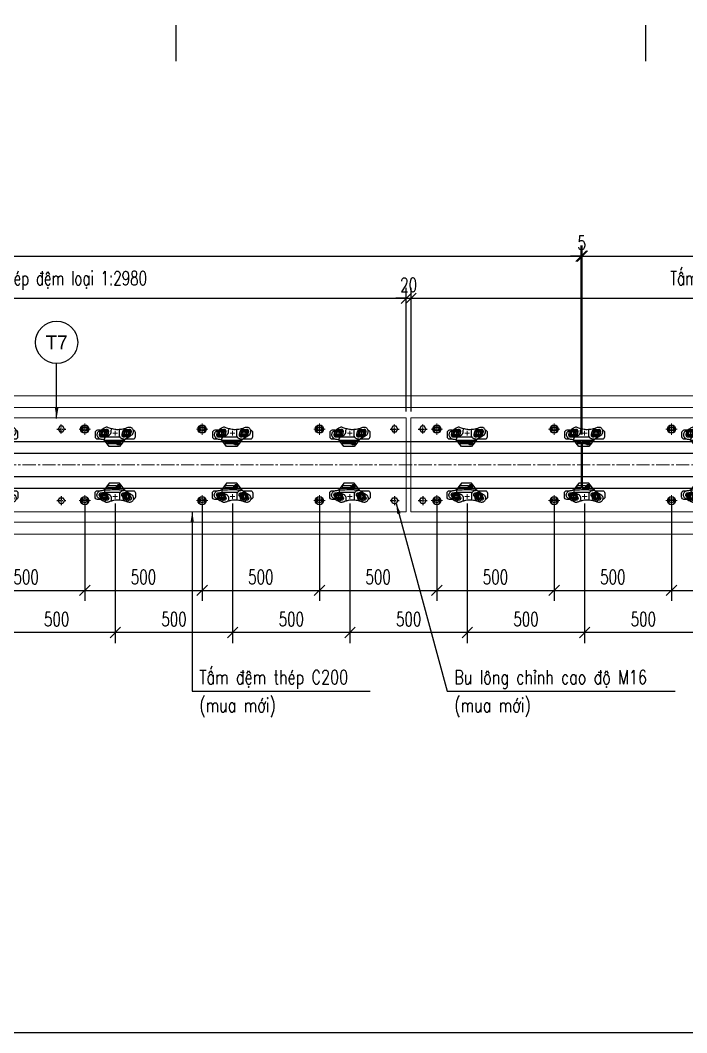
# Model space of a CAD drawing. Header units: millimetres. Extents: x 105795 to 260623, y -660711 to -234400.
# Drawn here: x 154899 to 157739, y -321277 to -316960 of the extents above; entities that cross this region are included whole.
import ezdxf
from ezdxf.enums import TextEntityAlignment as Align

# ---------------------------------------------------------------- set-up
doc = ezdxf.new("R2010")
doc.units = ezdxf.units.MM
doc.header["$LTSCALE"] = 150
doc.header["$MEASUREMENT"] = 0
doc.linetypes.add('CENTER', pattern=[2, 1.25, -0.25, 0.25, -0.25])
doc.linetypes.add('CENTER2', pattern=[1.125, 0.75, -0.125, 0.125, -0.125])
doc.layers.get('Defpoints').update_dxf_attribs({"color": 255})
for name, color, linetype in [('Bulong chinh cao do', 7, 'Continuous'), ('GhichuLytrinh', 2, 'Continuous'), ('PART', 3, 'Continuous'), ('Ray moi', 1, 'Continuous'), ('T-Dim', 8, 'Continuous'), ('T-Hatch', 8, 'Continuous'), ('T-Thay', 3, 'Continuous'), ('T-Truc', 13, 'CENTER2'), ('Tam thep dem', 2, 'Continuous'), ('TEXT', 4, 'Continuous')]:
    doc.layers.add(name, color=color, linetype=linetype)
doc.styles.add('HOA', font='VHAVAN.TTF', dxfattribs={"width": 0.85})
doc.styles.add('THUONG', font='vnsimple.shx', dxfattribs={"width": 0.75})
doc.styles.add('vnsimple', font='vnsimple.shx', dxfattribs={"width": 0.7})
doc.dimstyles.new('30L', dxfattribs={"dimscale": 300, "dimtxt": 0.2, "dimasz": 0.15, "dimexe": 0.15, "dimexo": 0.1, "dimgap": 0.09, "dimtad": 1, "dimdsep": 46, "dimtxsty": 'vnsimple', "dimblk": 'OBLIQUE', "dimcen": 0.09, "dimdle": 0.1, "dimclrd": 256, "dimclre": 256, "dimclrt": 3, "dimadec": 0, "dimazin": 0, "dimtfac": 1, "dimtix": 1, "dimtmove": 1, "dimatfit": 3, "dimfxl": 1, "dimtolj": 1, "dimtzin": 0, "dimarcsym": 0})

# ---------------------------------------------------------------- blocks, each defined once
blk = doc.blocks.new('Bulong M16 chinh cao do')
at = {"layer": 'Bulong chinh cao do', "lineweight": -3}
blk.add_lwpolyline([(-13.9, 0), (-6.9, -12), (6.9, -12), (13.9, 0), (6.9, 12), (-6.9, 12)], close=True, dxfattribs=at)
at = {"layer": 'T-Truc', "color": 250, "linetype": 'CENTER', "lineweight": -3, "ltscale": 0.1}
for p, q in [((-19.4, 0), (19.4, 0)), ((0, -19.4), (0, 19.4))]:
    blk.add_line(p, q, dxfattribs=at)
blk = doc.blocks.new('BU LONG')
at = {"layer": 'PART', "color": 2, "linetype": 'ByBlock', "lineweight": 9, "ltscale": 0.1}
for p, q in [((587063.7, -184968.2), (587063.7, -184920.2)), ((587039.7, -184944.2), (587087.7, -184944.2))]:
    blk.add_line(p, q, dxfattribs=at)
at = {"layer": 'PART', "color": 8, "linetype": 'Continuous'}
blk.add_lwpolyline([(587055.4, -184929.8), (587047.1, -184944.2), (587055.4, -184958.6), (587072.1, -184958.6), (587080.4, -184944.2), (587072.1, -184929.8)], close=True, dxfattribs=at)
at = {"layer": 'PART', "color": 2, "linetype": 'Continuous'}
for radius in [17.6, 8.8]:
    blk.add_circle((587063.7, -184944.2), radius, dxfattribs=at)
blk = doc.blocks.new('coc1')
at = {"layer": 'T-Dim', "color": 250}
for p, q in [((252126.1, -30948.7), (252141.5, -30948.7)), ((252151.5, -30976.2), (252151.5, -31038.5)), ((252171.9, -30984.6), (252171.2, -30984.6)), ((252171.2, -30984.6), (252171.3, -30985.4)), ((252172.9, -31027.2), (252172.9, -30993.4)), ((252174.9, -30991.4), (252177.5, -30991.4)), ((252177.5, -30983), (252175.9, -30983)), ((252175.9, -30983), (252175.9, -30984.6)), ((252175.9, -30985.9), (252175.9, -30987.5)), ((252177.5, -30987.5), (252175.9, -30987.5)), ((252177.8, -30983.6), (252177.8, -30984.6)), ((252177.8, -30986.9), (252177.8, -30985.9)), ((252178.3, -30984.6), (252178.4, -30984.6)), ((252179.5, -30993.4), (252179.5, -31027.2)), ((252181.8, -30986.4), (252181.8, -30984)), ((252174.9, -31029.2), (252177.5, -31029.2)), ((252126.3, -31045.1), (252141.7, -31045.1))]:
    blk.add_line(p, q, dxfattribs=at)
at = {"layer": 'T-Dim', "color": 8}
for p, q in [((252148.7, -30911), (252131.7, -30911)), ((252158.7, -30953.7), (252158.7, -30921)), ((252163.3, -30958.5), (252191, -30979.2)), ((252191, -30979.2), (252191, -31022.5)), ((252191, -31022.5), (252163.3, -31043.3)), ((252121.7, -31059.7), (252121.7, -31073)), ((252158.7, -31073), (252158.7, -31062.1)), ((252131.7, -31083), (252148.7, -31083))]:
    blk.add_line(p, q, dxfattribs=at)
at = {"layer": 'T-Dim', "color": 250}
for points in [[(252147.6, -30948.5), (252140.6, -30936.7), (252126.7, -30936.8), (252120, -30948.9), (252127.1, -30960.8), (252140.9, -30960.6)], [(252147.9, -31044.8), (252140.8, -31033), (252127, -31033.1), (252120.2, -31045.2), (252127.3, -31057.1), (252141.1, -31056.9)]]:
    blk.add_lwpolyline(points, close=True, dxfattribs=at)
blk.add_lwpolyline([(252172.3, -30985.9), (252171.8, -30985.9, -0.402189), (252171.3, -30985.4, -0.402189)], format="xyb", dxfattribs=at)
for points in [[(252171.8, -30984.6), (252171.9, -30984.6)], [(252178.3, -30985.9), (252172.3, -30985.9)], [(252174.6, -30984.6), (252178.3, -30984.6)], [(252178.1, -30984.6), (252179.1, -30984.6)], [(252179.1, -30985.9), (252178.3, -30985.9)]]:
    blk.add_lwpolyline(points, dxfattribs=at)
for centre, radius in [((252133.8, -30949.1), 17.5), ((252133.8, -30948.7), 12), ((252133.8, -30948.7), 8.21), ((252133.8, -30948.7), 7.72), ((252176.2, -30982.5), 7.99), ((252134, -31045.1), 17.7), ((252134, -31045.1), 12), ((252134, -31045.1), 8.58), ((252134, -31045.1), 7.72)]:
    blk.add_circle(centre, radius, dxfattribs=at)
for centre, radius, start, end in [((252126.7, -30936.2), 8.21, 33.8579, 204.33), ((252141.3, -30961.6), 8.21, 217.2187, 24.4659), ((252174.7, -30980.6), 4.86, 309.8531, 235.0368), ((252174.6, -30981), 3.55, 325.9393, 270.8947), ((252174.9, -30993.4), 2, 90, 180), ((252177.5, -30993.4), 2, 0, 90), ((252178.6, -30983.1), 1.56, 288.3305, 324.0231), ((252179, -30987), 1.05, 31.2028, 83.0416), ((252180.9, -30985.2), 1.54, 51.5074, 129.6961), ((252180.9, -30985.2), 1.54, 230.3039, 308.4926), ((252126.6, -31033), 8.58, 40.2477, 202.8953), ((252174.9, -31027.2), 2, 180, 270), ((252177.5, -31027.2), 2, 270, 0), ((252126.6, -31033), 8.58, 243.5906, 244.2653), ((252141.2, -31057), 8.58, 221.8793, 20.5324), ((252141.2, -31057), 8.58, 61.7402, 62.4743)]:
    blk.add_arc(centre, radius, start, end, dxfattribs=at)
at = {"layer": 'T-Dim', "color": 8}
for centre, radius, start, end in [((252131.7, -30921), 10, 90, 172.7502), ((252148.7, -30921), 10, 0, 90), ((252126.6, -31033), 8.58, 358.8777, 359.7675), ((252131.7, -31073), 10, 180, 270), ((252141.2, -31057), 8.58, 179.9374, 180.02), ((252148.7, -31073), 10, 270, 0)]:
    blk.add_arc(centre, radius, start, end, dxfattribs=at)
blk.add_open_spline([(252163.3, -30958.5), (252160.5, -30956.2), (252157.4, -30952.2), (252153.2, -30944.9), (252142, -30926.5), (252136.6, -30921.3), (252129, -30918.9), (252122.3, -30919.2), (252116.3, -30921.6), (252113.2, -30924.9), (252109.9, -30930.5), (252108.9, -30934.1), (252109, -30939.9), (252111.7, -30947.5), (252113.9, -30953.5), (252116, -30959.9), (252117.8, -30970.7), (252118.9, -30980.9), (252119.3, -30990.5), (252118.4, -30998.7), (252116, -31010.1), (252113.9, -31017.1), (252110.2, -31026.3), (252108.6, -31031.1), (252108.6, -31036), (252110, -31039.8), (252119.9, -31056.7), (252121.7, -31059.6), (252124.1, -31064.1), (252128.6, -31071), (252134.1, -31073.9), (252138.8, -31075.4), (252144.9, -31075), (252151.5, -31072.3), (252157.7, -31065.7), (252158.7, -31062.5), (252159.6, -31055.9), (252160.3, -31048.8), (252161.8, -31045.5), (252162.5, -31044.1), (252163.3, -31043.3)], degree=3, knots=[0.587392, 0.587392, 0.587392, 0.587392, 1, 2, 3, 4, 5, 6, 7, 8, 9, 10, 11, 12, 13, 14, 15, 16, 17, 18, 19, 20, 21, 22, 23, 24, 25, 26, 27, 28, 29, 30, 31, 32, 33, 34, 35, 36, 37, 37.680973, 37.680973, 37.680973, 37.680973], dxfattribs=at)
at = {"layer": 'T-Dim', "color": 250}
for points in [[(252163.2, -31042.6), (252163.2, -31038.2), (252163.3, -31005.4), (252163.3, -30985.6), (252163.2, -30962.7), (252163.3, -30959.6), (252163.1, -30959.1), (252162.1, -30958.4), (252161, -30958.3), (252159.8, -30958.4), (252159.3, -30959.4), (252159.2, -30961.2), (252159, -30964), (252158.6, -30966.7), (252158.2, -30968.6), (252157, -30970.9), (252154.7, -30973.5), (252151.8, -30976), (252149.7, -30977.4), (252146.7, -30978.8), (252142.9, -30979.4), (252130.9, -30979.5), (252124.3, -30979.6), (252121.3, -30979.6), (252118.7, -30979.8)], [(252177.8, -30983.6), (252177.8, -30983.2), (252177.7, -30983), (252177.5, -30983)], [(252177.8, -30986.9), (252177.8, -30987.3), (252177.7, -30987.5), (252177.5, -30987.5)], [(252163.2, -31042.6), (252161.8, -31043.7), (252159.6, -31043.5), (252155.8, -31043.3), (252153.2, -31041), (252149.8, -31036.1), (252145.1, -31027.2), (252143.6, -31024.1), (252141.4, -31020.8), (252138.9, -31018.5), (252135.8, -31016.1), (252132.8, -31014.9), (252130.3, -31014.2), (252119.9, -31014.1), (252117.4, -31014.1), (252115.3, -31012.2)]]:
    blk.add_open_spline(points, degree=3, dxfattribs=at)
at = {"layer": 'T-Truc', "color": 250, "lineweight": 9, "ltscale": 30}
for p, q in [((252134, -31007), (252134, -30987)), ((252144, -30997), (252124, -30997))]:
    blk.add_line(p, q, dxfattribs=at)
blk = doc.blocks.new('mnmnbvmnbvmnbmnbbn')
at = {"layer": 'Tam thep dem', "lineweight": 9, "ltscale": 0.5}
for points in [[(0, -300), (0, 0), (2980, 0), (2980, -300)], [(0, -300), (0, -400), (2980, -400), (2980, -300)]]:
    blk.add_lwpolyline(points, dxfattribs=at)
at = {"layer": 'Bulong chinh cao do', "linetype": 'Continuous'}
for p in [(50, -47.5), (1510, -47.5), (2930, -47.5)]:
    blk.add_blockref('Bulong M16 chinh cao do', p, dxfattribs=at)
at = {"layer": 'Bulong chinh cao do', "linetype": 'Continuous', "xscale": -1, "rotation": 180}
for p in [(50, -352.5), (1510, -352.5), (2930, -352.5)]:
    blk.add_blockref('Bulong M16 chinh cao do', p, dxfattribs=at)
at = {"layer": 'PART', "linetype": 'Continuous'}
for p in [(-586953.7, 184896.7), (-586453.7, 184896.7), (-585953.7, 184896.7), (-585453.7, 184896.7), (-584953.7, 184896.7), (-584453.7, 184896.7), (-586953.7, 184591.7), (-586453.7, 184591.7), (-585953.7, 184591.7), (-585453.7, 184591.7), (-584953.7, 184591.7), (-584453.7, 184591.7)]:
    blk.add_blockref('BU LONG', p, dxfattribs=at)
at = {"layer": 'T-Dim', "rotation": 270}
for p in [(31237, 252069), (31737, 252069), (32236.3, 252069, 616), (32737, 252069), (33237, 252069), (33737, 252069)]:
    blk.add_blockref('coc1', p, dxfattribs=at)
at = {"layer": 'T-Dim', "xscale": -1, "rotation": 270}
for p in [(31237, -252469), (31737, -252469), (32236.3, -252469, 616), (32737, -252469), (33237, -252469), (33737, -252469)]:
    blk.add_blockref('coc1', p, dxfattribs=at)
blk = doc.blocks.new('_Oblique')
at = {"color": 0, "linetype": 'ByBlock', "lineweight": -2}
blk.add_line((-0.5, -0.5), (0.5, 0.5), dxfattribs=at)
blk = doc.blocks.new('*D648')
at = {"layer": 'Defpoints', "color": 0, "linetype": 'Continuous', "transparency": 16777216}
for p in [(154674.5, -318996.9), (155174.5, -318996.9), (155174.5, -319390.9)]:
    blk.add_point(p, dxfattribs=at)
at = {"layer": 'T-Dim', "linetype": 'Continuous', "lineweight": -2, "transparency": 16777216}
for p, q in [((154674.5, -319026.9), (154674.5, -319435.9)), ((155174.5, -319026.9), (155174.5, -319435.9)), ((154644.5, -319390.9), (155204.5, -319390.9))]:
    blk.add_line(p, q, dxfattribs=at)
at = {"layer": 'T-Dim', "linetype": 'Continuous', "lineweight": -2, "transparency": 16777216, "xscale": 45, "yscale": 45, "zscale": 45, "rotation": 180}
blk.add_blockref('_Oblique', (154674.5, -319390.9), dxfattribs=at)
at = {"layer": 'T-Dim', "linetype": 'Continuous', "lineweight": -2, "transparency": 16777216, "xscale": 45, "yscale": 45, "zscale": 45}
blk.add_blockref('_Oblique', (155174.5, -319390.9), dxfattribs=at)
at = {"layer": 'T-Dim', "color": 3, "linetype": 'Continuous', "transparency": 16777216, "insert": (154924.5, -319333.9), "char_height": 60, "attachment_point": 5, "style": 'vnsimple'}
blk.add_mtext('\\A1;500', dxfattribs=at)
blk = doc.blocks.new('*D649')
at = {"layer": 'Defpoints', "color": 0, "linetype": 'Continuous', "transparency": 16777216}
for p in [(154804.5, -318990.7), (155304.5, -318990.7), (154804.5, -319570.9)]:
    blk.add_point(p, dxfattribs=at)
at = {"layer": 'T-Dim', "linetype": 'Continuous', "lineweight": -2, "transparency": 16777216}
for p, q in [((154804.5, -319020.7), (154804.5, -319615.9)), ((155304.5, -319020.7), (155304.5, -319615.9)), ((155334.5, -319570.9), (154774.5, -319570.9))]:
    blk.add_line(p, q, dxfattribs=at)
at = {"layer": 'T-Dim', "linetype": 'Continuous', "lineweight": -2, "transparency": 16777216, "xscale": 45, "yscale": 45, "zscale": 45, "rotation": 180}
blk.add_blockref('_Oblique', (154804.5, -319570.9), dxfattribs=at)
at = {"layer": 'T-Dim', "linetype": 'Continuous', "lineweight": -2, "transparency": 16777216, "xscale": 45, "yscale": 45, "zscale": 45}
blk.add_blockref('_Oblique', (155304.5, -319570.9), dxfattribs=at)
at = {"layer": 'T-Dim', "color": 3, "linetype": 'Continuous', "transparency": 16777216, "insert": (155054.5, -319513.9), "char_height": 60, "attachment_point": 5, "style": 'vnsimple'}
blk.add_mtext('\\A1;500', dxfattribs=at)
blk = doc.blocks.new('*D720')
at = {"layer": 'Defpoints', "color": 0, "linetype": 'Continuous', "transparency": 16777216}
for p in [(155174.5, -318996.9), (155674.5, -318996.9), (155674.5, -319390.9)]:
    blk.add_point(p, dxfattribs=at)
at = {"layer": 'T-Dim', "linetype": 'Continuous', "lineweight": -2, "transparency": 16777216}
for p, q in [((155174.5, -319026.9), (155174.5, -319435.9)), ((155674.5, -319026.9), (155674.5, -319435.9)), ((155144.5, -319390.9), (155704.5, -319390.9))]:
    blk.add_line(p, q, dxfattribs=at)
at = {"layer": 'T-Dim', "linetype": 'Continuous', "lineweight": -2, "transparency": 16777216, "xscale": 45, "yscale": 45, "zscale": 45, "rotation": 180}
blk.add_blockref('_Oblique', (155174.5, -319390.9), dxfattribs=at)
at = {"layer": 'T-Dim', "linetype": 'Continuous', "lineweight": -2, "transparency": 16777216, "xscale": 45, "yscale": 45, "zscale": 45}
blk.add_blockref('_Oblique', (155674.5, -319390.9), dxfattribs=at)
at = {"layer": 'T-Dim', "color": 3, "linetype": 'Continuous', "transparency": 16777216, "insert": (155424.5, -319333.9), "char_height": 60, "attachment_point": 5, "style": 'vnsimple'}
blk.add_mtext('\\A1;500', dxfattribs=at)
blk = doc.blocks.new('*D721')
at = {"layer": 'Defpoints', "color": 0, "linetype": 'Continuous', "transparency": 16777216}
for p in [(155304.5, -318990.7), (155804.5, -318990.7), (155304.5, -319570.9)]:
    blk.add_point(p, dxfattribs=at)
at = {"layer": 'T-Dim', "linetype": 'Continuous', "lineweight": -2, "transparency": 16777216}
for p, q in [((155304.5, -319020.7), (155304.5, -319615.9)), ((155804.5, -319020.7), (155804.5, -319615.9)), ((155834.5, -319570.9), (155274.5, -319570.9))]:
    blk.add_line(p, q, dxfattribs=at)
at = {"layer": 'T-Dim', "linetype": 'Continuous', "lineweight": -2, "transparency": 16777216, "xscale": 45, "yscale": 45, "zscale": 45, "rotation": 180}
blk.add_blockref('_Oblique', (155304.5, -319570.9), dxfattribs=at)
at = {"layer": 'T-Dim', "linetype": 'Continuous', "lineweight": -2, "transparency": 16777216, "xscale": 45, "yscale": 45, "zscale": 45}
blk.add_blockref('_Oblique', (155804.5, -319570.9), dxfattribs=at)
at = {"layer": 'T-Dim', "color": 3, "linetype": 'Continuous', "transparency": 16777216, "insert": (155554.5, -319513.9), "char_height": 60, "attachment_point": 5, "style": 'vnsimple'}
blk.add_mtext('\\A1;500', dxfattribs=at)
blk = doc.blocks.new('*D722')
at = {"layer": 'Defpoints', "color": 0, "linetype": 'Continuous', "transparency": 16777216}
for p in [(155674.5, -318996.9), (156174.5, -318996.9), (156174.5, -319390.9)]:
    blk.add_point(p, dxfattribs=at)
at = {"layer": 'T-Dim', "linetype": 'Continuous', "lineweight": -2, "transparency": 16777216}
for p, q in [((155674.5, -319026.9), (155674.5, -319435.9)), ((156174.5, -319026.9), (156174.5, -319435.9)), ((155644.5, -319390.9), (156204.5, -319390.9))]:
    blk.add_line(p, q, dxfattribs=at)
at = {"layer": 'T-Dim', "linetype": 'Continuous', "lineweight": -2, "transparency": 16777216, "xscale": 45, "yscale": 45, "zscale": 45, "rotation": 180}
blk.add_blockref('_Oblique', (155674.5, -319390.9), dxfattribs=at)
at = {"layer": 'T-Dim', "linetype": 'Continuous', "lineweight": -2, "transparency": 16777216, "xscale": 45, "yscale": 45, "zscale": 45}
blk.add_blockref('_Oblique', (156174.5, -319390.9), dxfattribs=at)
at = {"layer": 'T-Dim', "color": 3, "linetype": 'Continuous', "transparency": 16777216, "insert": (155924.5, -319333.9), "char_height": 60, "attachment_point": 5, "style": 'vnsimple'}
blk.add_mtext('\\A1;500', dxfattribs=at)
blk = doc.blocks.new('*D723')
at = {"layer": 'Defpoints', "color": 0, "linetype": 'Continuous', "transparency": 16777216}
for p in [(155804.5, -318990.7), (156304.5, -318990.7), (155804.5, -319570.9)]:
    blk.add_point(p, dxfattribs=at)
at = {"layer": 'T-Dim', "linetype": 'Continuous', "lineweight": -2, "transparency": 16777216}
for p, q in [((155804.5, -319020.7), (155804.5, -319615.9)), ((156304.5, -319020.7), (156304.5, -319615.9)), ((156334.5, -319570.9), (155774.5, -319570.9))]:
    blk.add_line(p, q, dxfattribs=at)
at = {"layer": 'T-Dim', "linetype": 'Continuous', "lineweight": -2, "transparency": 16777216, "xscale": 45, "yscale": 45, "zscale": 45, "rotation": 180}
blk.add_blockref('_Oblique', (155804.5, -319570.9), dxfattribs=at)
at = {"layer": 'T-Dim', "linetype": 'Continuous', "lineweight": -2, "transparency": 16777216, "xscale": 45, "yscale": 45, "zscale": 45}
blk.add_blockref('_Oblique', (156304.5, -319570.9), dxfattribs=at)
at = {"layer": 'T-Dim', "color": 3, "linetype": 'Continuous', "transparency": 16777216, "insert": (156054.5, -319513.9), "char_height": 60, "attachment_point": 5, "style": 'vnsimple'}
blk.add_mtext('\\A1;500', dxfattribs=at)
blk = doc.blocks.new('*D724')
at = {"layer": 'Defpoints', "color": 0, "linetype": 'Continuous', "transparency": 16777216}
for p in [(156174.5, -318996.9), (156674.5, -318996.9), (156674.5, -319390.9)]:
    blk.add_point(p, dxfattribs=at)
at = {"layer": 'T-Dim', "linetype": 'Continuous', "lineweight": -2, "transparency": 16777216}
for p, q in [((156174.5, -319026.9), (156174.5, -319435.9)), ((156674.5, -319026.9), (156674.5, -319435.9)), ((156144.5, -319390.9), (156704.5, -319390.9))]:
    blk.add_line(p, q, dxfattribs=at)
at = {"layer": 'T-Dim', "linetype": 'Continuous', "lineweight": -2, "transparency": 16777216, "xscale": 45, "yscale": 45, "zscale": 45, "rotation": 180}
blk.add_blockref('_Oblique', (156174.5, -319390.9), dxfattribs=at)
at = {"layer": 'T-Dim', "linetype": 'Continuous', "lineweight": -2, "transparency": 16777216, "xscale": 45, "yscale": 45, "zscale": 45}
blk.add_blockref('_Oblique', (156674.5, -319390.9), dxfattribs=at)
at = {"layer": 'T-Dim', "color": 3, "linetype": 'Continuous', "transparency": 16777216, "insert": (156424.5, -319333.9), "char_height": 60, "attachment_point": 5, "style": 'vnsimple'}
blk.add_mtext('\\A1;500', dxfattribs=at)
blk = doc.blocks.new('*D725')
at = {"layer": 'Defpoints', "color": 0, "linetype": 'Continuous', "transparency": 16777216}
for p in [(156304.5, -318990.7), (156804.5, -318990.7), (156304.5, -319570.9)]:
    blk.add_point(p, dxfattribs=at)
at = {"layer": 'T-Dim', "linetype": 'Continuous', "lineweight": -2, "transparency": 16777216}
for p, q in [((156304.5, -319020.7), (156304.5, -319615.9)), ((156804.5, -319020.7), (156804.5, -319615.9)), ((156834.5, -319570.9), (156274.5, -319570.9))]:
    blk.add_line(p, q, dxfattribs=at)
at = {"layer": 'T-Dim', "linetype": 'Continuous', "lineweight": -2, "transparency": 16777216, "xscale": 45, "yscale": 45, "zscale": 45, "rotation": 180}
blk.add_blockref('_Oblique', (156304.5, -319570.9), dxfattribs=at)
at = {"layer": 'T-Dim', "linetype": 'Continuous', "lineweight": -2, "transparency": 16777216, "xscale": 45, "yscale": 45, "zscale": 45}
blk.add_blockref('_Oblique', (156804.5, -319570.9), dxfattribs=at)
at = {"layer": 'T-Dim', "color": 3, "linetype": 'Continuous', "transparency": 16777216, "insert": (156554.5, -319513.9), "char_height": 60, "attachment_point": 5, "style": 'vnsimple'}
blk.add_mtext('\\A1;500', dxfattribs=at)
blk = doc.blocks.new('*D726')
at = {"layer": 'Defpoints', "color": 0, "linetype": 'Continuous', "transparency": 16777216}
for p in [(156674.5, -318996.9), (157174.5, -318996.9), (157174.5, -319390.9)]:
    blk.add_point(p, dxfattribs=at)
at = {"layer": 'T-Dim', "linetype": 'Continuous', "lineweight": -2, "transparency": 16777216}
for p, q in [((156674.5, -319026.9), (156674.5, -319435.9)), ((157174.5, -319026.9), (157174.5, -319435.9)), ((156644.5, -319390.9), (157204.5, -319390.9))]:
    blk.add_line(p, q, dxfattribs=at)
at = {"layer": 'T-Dim', "linetype": 'Continuous', "lineweight": -2, "transparency": 16777216, "xscale": 45, "yscale": 45, "zscale": 45, "rotation": 180}
blk.add_blockref('_Oblique', (156674.5, -319390.9), dxfattribs=at)
at = {"layer": 'T-Dim', "linetype": 'Continuous', "lineweight": -2, "transparency": 16777216, "xscale": 45, "yscale": 45, "zscale": 45}
blk.add_blockref('_Oblique', (157174.5, -319390.9), dxfattribs=at)
at = {"layer": 'T-Dim', "color": 3, "linetype": 'Continuous', "transparency": 16777216, "insert": (156924.5, -319333.9), "char_height": 60, "attachment_point": 5, "style": 'vnsimple'}
blk.add_mtext('\\A1;500', dxfattribs=at)
blk = doc.blocks.new('*D727')
at = {"layer": 'Defpoints', "color": 0, "linetype": 'Continuous', "transparency": 16777216}
for p in [(156804.5, -318990.7), (157304.5, -318990.7), (156804.5, -319570.9)]:
    blk.add_point(p, dxfattribs=at)
at = {"layer": 'T-Dim', "linetype": 'Continuous', "lineweight": -2, "transparency": 16777216}
for p, q in [((156804.5, -319020.7), (156804.5, -319615.9)), ((157304.5, -319020.7), (157304.5, -319615.9)), ((157334.5, -319570.9), (156774.5, -319570.9))]:
    blk.add_line(p, q, dxfattribs=at)
at = {"layer": 'T-Dim', "linetype": 'Continuous', "lineweight": -2, "transparency": 16777216, "xscale": 45, "yscale": 45, "zscale": 45, "rotation": 180}
blk.add_blockref('_Oblique', (156804.5, -319570.9), dxfattribs=at)
at = {"layer": 'T-Dim', "linetype": 'Continuous', "lineweight": -2, "transparency": 16777216, "xscale": 45, "yscale": 45, "zscale": 45}
blk.add_blockref('_Oblique', (157304.5, -319570.9), dxfattribs=at)
at = {"layer": 'T-Dim', "color": 3, "linetype": 'Continuous', "transparency": 16777216, "insert": (157054.5, -319513.9), "char_height": 60, "attachment_point": 5, "style": 'vnsimple'}
blk.add_mtext('\\A1;500', dxfattribs=at)
blk = doc.blocks.new('*D728')
at = {"layer": 'Defpoints', "color": 0, "linetype": 'Continuous', "transparency": 16777216}
for p in [(157174.5, -318996.9), (157674.5, -318996.9), (157674.5, -319390.9)]:
    blk.add_point(p, dxfattribs=at)
at = {"layer": 'T-Dim', "linetype": 'Continuous', "lineweight": -2, "transparency": 16777216}
for p, q in [((157174.5, -319026.9), (157174.5, -319435.9)), ((157674.5, -319026.9), (157674.5, -319435.9)), ((157144.5, -319390.9), (157704.5, -319390.9))]:
    blk.add_line(p, q, dxfattribs=at)
at = {"layer": 'T-Dim', "linetype": 'Continuous', "lineweight": -2, "transparency": 16777216, "xscale": 45, "yscale": 45, "zscale": 45, "rotation": 180}
blk.add_blockref('_Oblique', (157174.5, -319390.9), dxfattribs=at)
at = {"layer": 'T-Dim', "linetype": 'Continuous', "lineweight": -2, "transparency": 16777216, "xscale": 45, "yscale": 45, "zscale": 45}
blk.add_blockref('_Oblique', (157674.5, -319390.9), dxfattribs=at)
at = {"layer": 'T-Dim', "color": 3, "linetype": 'Continuous', "transparency": 16777216, "insert": (157424.5, -319333.9), "char_height": 60, "attachment_point": 5, "style": 'vnsimple'}
blk.add_mtext('\\A1;500', dxfattribs=at)
blk = doc.blocks.new('*D729')
at = {"layer": 'Defpoints', "color": 0, "linetype": 'Continuous', "transparency": 16777216}
for p in [(157304.5, -318990.7), (157804.5, -318990.7), (157304.5, -319570.9)]:
    blk.add_point(p, dxfattribs=at)
at = {"layer": 'T-Dim', "linetype": 'Continuous', "lineweight": -2, "transparency": 16777216}
for p, q in [((157304.5, -319020.7), (157304.5, -319615.9)), ((157804.5, -319020.7), (157804.5, -319615.9)), ((157834.5, -319570.9), (157274.5, -319570.9))]:
    blk.add_line(p, q, dxfattribs=at)
at = {"layer": 'T-Dim', "linetype": 'Continuous', "lineweight": -2, "transparency": 16777216, "xscale": 45, "yscale": 45, "zscale": 45, "rotation": 180}
blk.add_blockref('_Oblique', (157304.5, -319570.9), dxfattribs=at)
at = {"layer": 'T-Dim', "linetype": 'Continuous', "lineweight": -2, "transparency": 16777216, "xscale": 45, "yscale": 45, "zscale": 45}
blk.add_blockref('_Oblique', (157804.5, -319570.9), dxfattribs=at)
at = {"layer": 'T-Dim', "color": 3, "linetype": 'Continuous', "transparency": 16777216, "insert": (157554.5, -319513.9), "char_height": 60, "attachment_point": 5, "style": 'vnsimple'}
blk.add_mtext('\\A1;500', dxfattribs=at)
blk = doc.blocks.new('*D650')
at = {"layer": 'Defpoints', "color": 0, "linetype": 'Continuous', "transparency": 16777216}
for p in [(157674.5, -318996.9), (158174.5, -318996.9), (158174.5, -319390.9)]:
    blk.add_point(p, dxfattribs=at)
at = {"layer": 'T-Dim', "linetype": 'Continuous', "lineweight": -2, "transparency": 16777216}
for p, q in [((157674.5, -319026.9), (157674.5, -319435.9)), ((158174.5, -319026.9), (158174.5, -319435.9)), ((157644.5, -319390.9), (158204.5, -319390.9))]:
    blk.add_line(p, q, dxfattribs=at)
at = {"layer": 'T-Dim', "linetype": 'Continuous', "lineweight": -2, "transparency": 16777216, "xscale": 45, "yscale": 45, "zscale": 45, "rotation": 180}
blk.add_blockref('_Oblique', (157674.5, -319390.9), dxfattribs=at)
at = {"layer": 'T-Dim', "linetype": 'Continuous', "lineweight": -2, "transparency": 16777216, "xscale": 45, "yscale": 45, "zscale": 45}
blk.add_blockref('_Oblique', (158174.5, -319390.9), dxfattribs=at)
at = {"layer": 'T-Dim', "color": 3, "linetype": 'Continuous', "transparency": 16777216, "insert": (157924.5, -319333.9), "char_height": 60, "attachment_point": 5, "style": 'vnsimple'}
blk.add_mtext('\\A1;500', dxfattribs=at)
blk = doc.blocks.new('*D984')
at = {"layer": 'Defpoints', "color": 0, "transparency": 16777216}
for p in [(156544.5, -318145.8), (153564.5, -318658.5), (156544.5, -318658.5)]:
    blk.add_point(p, dxfattribs=at)
at = {"layer": 'T-Dim', "lineweight": -2, "transparency": 16777216}
for p, q in [((153564.5, -318628.5), (153564.5, -318100.8)), ((156544.5, -318628.5), (156544.5, -318100.8)), ((153534.5, -318145.8), (156574.5, -318145.8))]:
    blk.add_line(p, q, dxfattribs=at)
at = {"layer": 'T-Dim', "lineweight": -2, "transparency": 16777216, "xscale": 45, "yscale": 45, "zscale": 45, "rotation": 180}
blk.add_blockref('_Oblique', (153564.5, -318145.8), dxfattribs=at)
at = {"layer": 'T-Dim', "lineweight": -2, "transparency": 16777216, "xscale": 45, "yscale": 45, "zscale": 45}
blk.add_blockref('_Oblique', (156544.5, -318145.8), dxfattribs=at)
at = {"layer": 'T-Dim', "color": 3, "transparency": 16777216, "insert": (155054.5, -318070.3), "char_height": 60, "attachment_point": 5, "style": 'vnsimple'}
blk.add_mtext('\\A1;TÊm thÐp ®Öm lo¹i 1:2980', dxfattribs=at)
blk = doc.blocks.new('*D985')
at = {"layer": 'Defpoints', "color": 0, "linetype": 'Continuous', "transparency": 16777216}
for p in [(156564.5, -318145.8), (156544.5, -318655.9), (156564.5, -318655.9)]:
    blk.add_point(p, dxfattribs=at)
at = {"layer": 'T-Dim', "linetype": 'Continuous', "lineweight": -2, "transparency": 16777216}
for p, q in [((156544.5, -318625.9), (156544.5, -318100.8)), ((156564.5, -318625.9), (156564.5, -318100.8)), ((156544.5, -318145.8), (156499.5, -318145.8)), ((156544.5, -318145.8), (156564.5, -318145.8)), ((156564.5, -318145.8), (156609.5, -318145.8))]:
    blk.add_line(p, q, dxfattribs=at)
at = {"layer": 'T-Dim', "linetype": 'Continuous', "lineweight": -2, "transparency": 16777216, "xscale": 45, "yscale": 45, "zscale": 45}
blk.add_blockref('_Oblique', (156544.5, -318145.8), dxfattribs=at)
at = {"layer": 'T-Dim', "linetype": 'Continuous', "lineweight": -2, "transparency": 16777216, "xscale": 45, "yscale": 45, "zscale": 45, "rotation": 180}
blk.add_blockref('_Oblique', (156564.5, -318145.8), dxfattribs=at)
at = {"layer": 'T-Dim', "color": 3, "linetype": 'Continuous', "transparency": 16777216, "insert": (156554.5, -318088.8), "char_height": 60, "attachment_point": 5, "style": 'vnsimple'}
blk.add_mtext('\\A1;20', dxfattribs=at)
blk = doc.blocks.new('*D986')
at = {"layer": 'Defpoints', "color": 0, "transparency": 16777216}
for p in [(159544.5, -318145.8), (156564.5, -318658.5), (159544.5, -318658.5)]:
    blk.add_point(p, dxfattribs=at)
at = {"layer": 'T-Dim', "lineweight": -2, "transparency": 16777216}
for p, q in [((156564.5, -318628.5), (156564.5, -318100.8)), ((159544.5, -318628.5), (159544.5, -318100.8)), ((156534.5, -318145.8), (159574.5, -318145.8))]:
    blk.add_line(p, q, dxfattribs=at)
at = {"layer": 'T-Dim', "lineweight": -2, "transparency": 16777216, "xscale": 45, "yscale": 45, "zscale": 45, "rotation": 180}
blk.add_blockref('_Oblique', (156564.5, -318145.8), dxfattribs=at)
at = {"layer": 'T-Dim', "lineweight": -2, "transparency": 16777216, "xscale": 45, "yscale": 45, "zscale": 45}
blk.add_blockref('_Oblique', (159544.5, -318145.8), dxfattribs=at)
at = {"layer": 'T-Dim', "color": 3, "transparency": 16777216, "insert": (158054.5, -318070.3), "char_height": 60, "attachment_point": 5, "style": 'vnsimple'}
blk.add_mtext('\\A1;TÊm thÐp ®Öm lo¹i 1:2980', dxfattribs=at)
blk = doc.blocks.new('*D1051')
at = {"layer": 'Defpoints', "color": 0, "transparency": 16777216}
for p in [(157289.5, -317965.8), (145449.5, -318755.9), (157289.5, -318755.9)]:
    blk.add_point(p, dxfattribs=at)
at = {"layer": 'T-Hatch', "lineweight": -2, "transparency": 16777216}
for p, q in [((145449.5, -318725.9), (145449.5, -317920.8)), ((157289.5, -318725.9), (157289.5, -317920.8)), ((145419.5, -317965.8), (157319.5, -317965.8))]:
    blk.add_line(p, q, dxfattribs=at)
at = {"layer": 'T-Hatch', "lineweight": -2, "transparency": 16777216, "xscale": 45, "yscale": 45, "zscale": 45, "rotation": 180}
blk.add_blockref('_Oblique', (145449.5, -317965.8), dxfattribs=at)
at = {"layer": 'T-Hatch', "lineweight": -2, "transparency": 16777216, "xscale": 45, "yscale": 45, "zscale": 45}
blk.add_blockref('_Oblique', (157289.5, -317965.8), dxfattribs=at)
at = {"layer": 'T-Hatch', "color": 3, "transparency": 16777216, "insert": (151369.5, -317893.1), "char_height": 60, "attachment_point": 5, "style": 'vnsimple'}
blk.add_mtext('\\A1;Thanh ray tËn dông l¹i (ray B2):11840', dxfattribs=at)
blk = doc.blocks.new('*D1046')
at = {"layer": 'Defpoints', "color": 0, "transparency": 16777216}
for p in [(169134.5, -317965.8), (157294.5, -318722.5), (169134.5, -318722.5)]:
    blk.add_point(p, dxfattribs=at)
at = {"layer": 'T-Hatch', "lineweight": -2, "transparency": 16777216}
for p, q in [((157294.5, -318692.5), (157294.5, -317920.8)), ((169134.5, -318692.5), (169134.5, -317920.8)), ((157264.5, -317965.8), (169164.5, -317965.8))]:
    blk.add_line(p, q, dxfattribs=at)
at = {"layer": 'T-Hatch', "lineweight": -2, "transparency": 16777216, "xscale": 45, "yscale": 45, "zscale": 45, "rotation": 180}
blk.add_blockref('_Oblique', (157294.5, -317965.8), dxfattribs=at)
at = {"layer": 'T-Hatch', "lineweight": -2, "transparency": 16777216, "xscale": 45, "yscale": 45, "zscale": 45}
blk.add_blockref('_Oblique', (169134.5, -317965.8), dxfattribs=at)
at = {"layer": 'T-Hatch', "color": 3, "transparency": 16777216, "insert": (163214.5, -317893.1), "char_height": 60, "attachment_point": 5, "style": 'vnsimple'}
blk.add_mtext('\\A1;Thanh ray tËn dông l¹i (ray B3):11840', dxfattribs=at)
blk = doc.blocks.new('*D1126')
at = {"layer": 'Defpoints', "color": 0, "linetype": 'Continuous', "transparency": 16777216}
for p in [(157294.5, -317965.8), (157289.5, -318755.9), (157294.5, -318755.9)]:
    blk.add_point(p, dxfattribs=at)
at = {"layer": 'T-Hatch', "linetype": 'Continuous', "lineweight": -2, "transparency": 16777216}
for p, q in [((157289.5, -318725.9), (157289.5, -317920.8)), ((157294.5, -318725.9), (157294.5, -317920.8)), ((157289.5, -317965.8), (157244.5, -317965.8)), ((157289.5, -317965.8), (157294.5, -317965.8)), ((157294.5, -317965.8), (157339.5, -317965.8))]:
    blk.add_line(p, q, dxfattribs=at)
at = {"layer": 'T-Hatch', "linetype": 'Continuous', "lineweight": -2, "transparency": 16777216, "xscale": 45, "yscale": 45, "zscale": 45}
blk.add_blockref('_Oblique', (157289.5, -317965.8), dxfattribs=at)
at = {"layer": 'T-Hatch', "linetype": 'Continuous', "lineweight": -2, "transparency": 16777216, "xscale": 45, "yscale": 45, "zscale": 45, "rotation": 180}
blk.add_blockref('_Oblique', (157294.5, -317965.8), dxfattribs=at)
at = {"layer": 'T-Hatch', "color": 3, "linetype": 'Continuous', "transparency": 16777216, "insert": (157292, -317908.8), "char_height": 60, "attachment_point": 5, "style": 'vnsimple'}
blk.add_mtext('\\A1;5', dxfattribs=at)
blk = doc.blocks.new('Chi dan')
at = {"layer": 'T-Dim'}
blk.add_leader([(0, -245), (0, -10)], dimstyle='30L', override={"dimgap": 0.09, "dimtad": 0}, dxfattribs=at)
blk.add_wipeout([(68.5, 138.4), (60.6, 146.5), (51.8, 153.6), (42.2, 159.5), (31.9, 164.2), (21.1, 167.5), (10, 169.4), (-1.3, 170), (-12.6, 169.1), (-23.7, 166.8), (-34.4, 163.2), (-44.5, 158.2), (-54, 152), (-62.6, 144.7), (-70.2, 136.3), (-76.7, 127.1), (-82, 117.1), (-86, 106.5), (-88.6, 95.5), (-89.9, 84.3), (-89.7, 73), (-88.1, 61.8), (-85.2, 50.9), (-80.9, 40.5), (-75.3, 30.7), (-68.5, 21.6), (-60.6, 13.5), (-51.8, 6.4), (-42.2, 0.5), (-31.9, -4.2), (-21.1, -7.5), (-10, -9.4), (1.3, -10), (12.6, -9.1), (23.7, -6.8), (34.4, -3.2), (44.5, 1.8), (54, 8), (62.6, 15.3), (70.2, 23.7), (76.7, 32.9), (82, 42.9), (86, 53.5), (88.6, 64.5), (89.9, 75.7), (89.7, 87), (88.1, 98.2), (85.2, 109.1), (80.9, 119.5), (75.3, 129.3)]).dxf.layer = 'T-Dim'
blk.add_circle((0, 80), 90, dxfattribs=at)

msp = doc.modelspace()

# ---------------------------------------------------------------- linework, layer by layer
at = {"layer": 'GhichuLytrinh', "color": 8}
for p, q in [((155564.457, -317135.007), (155564.457, -316981.293)), ((157564.457, -317135.007), (157564.457, -316981.293))]:
    msp.add_line(p, q, dxfattribs=at)
at = {"layer": 'Ray moi', "linetype": 'Continuous'}
for p, q in [((145449.457, -318755.89), (157289.457, -318755.89)), ((157294.457, -318755.89), (169134.457, -318755.89)), ((145449.457, -318805.89), (157289.457, -318805.89)), ((157294.457, -318805.89), (169134.457, -318805.89)), ((145449.457, -318905.89), (157289.457, -318905.89)), ((157294.457, -318905.89), (169134.457, -318905.89)), ((145449.457, -318955.89), (157289.457, -318955.89)), ((157294.457, -318955.89), (169134.457, -318955.89))]:
    msp.add_line(p, q, dxfattribs=at)
for points in [[(157289.457, -318755.89), (157289.457, -318955.89)], [(157294.457, -318755.89), (157294.457, -318955.89)]]:
    msp.add_lwpolyline(points, dxfattribs=at)
at = {"layer": 'T-Thay', "color": 3, "lineweight": 13}
for p, q in [((135564.457, -318560.89), (235524.457, -318560.89)), ((135564.457, -319150.89), (235524.457, -319150.89))]:
    msp.add_line(p, q, dxfattribs=at)
at = {"layer": 'T-Thay', "color": 7, "lineweight": 13}
for p, q in [((135564.457, -318610.89), (235524.457, -318610.89)), ((135564.457, -319100.89), (235524.457, -319100.89))]:
    msp.add_line(p, q, dxfattribs=at)
at = {"layer": 'T-Truc', "lineweight": 9, "ltscale": 0.5}
msp.add_line((240184.457, -318855.89), (135564.457, -318855.89), dxfattribs=at)

# ---------------------------------------------------------------- block references
at = {"linetype": 'Continuous'}
for p in [(153564.457, -318655.89), (156564.457, -318655.89)]:
    msp.add_blockref('mnmnbvmnbvmnbmnbbn', p, dxfattribs=at)

# ---------------------------------------------------------------- texts
at = {"layer": 'TEXT', "style": 'THUONG', "width": 0.75}
for s, p in [('TÊm ®Öm thÐp C200', (155662.245, -319790.888)), ('Bu l«ng chØnh cao ®é M16', (156748.654, -319790.888)), ('(mua míi)', (155662.245, -319910.888)), ('(mua míi)', (156748.654, -319910.888))]:
    msp.add_text(s, height=60, dxfattribs=at).set_placement(p)

# ---------------------------------------------------------------- dimensions: what is measured, and where the dimension line sits
at = {"layer": 'T-Dim'}
dim = msp.add_linear_dim(base=(159544.457, -318145.832), p1=(156564.457, -318658.53), p2=(159544.457, -318658.53), text='TÊm thÐp ®Öm lo¹i 1:<>', dimstyle='30L', dxfattribs=at)
dim.commit()
dim.dimension.update_dxf_attribs({"geometry": '*D986', "text_midpoint": (158054.457, -318070.261)})
at = {"layer": 'T-Dim', "linetype": 'Continuous'}
for base, p1, p2, picture, middle in [((156564.457, -318145.832), (156544.457, -318655.89), (156564.457, -318655.89), '*D985', (156554.457, -318088.832)), ((155174.457, -319390.888), (154674.457, -318996.862), (155174.457, -318996.862), '*D648', (154924.457, -319333.888)), ((154804.457, -319570.888), (155304.457, -318990.706), (154804.457, -318990.706), '*D649', (155054.457, -319513.888)), ((155674.457, -319390.888), (155174.457, -318996.862), (155674.457, -318996.862), '*D720', (155424.457, -319333.888)), ((155304.457, -319570.888), (155804.457, -318990.706), (155304.457, -318990.706), '*D721', (155554.457, -319513.888)), ((156174.457, -319390.888), (155674.457, -318996.862), (156174.457, -318996.862), '*D722', (155924.457, -319333.888)), ((155804.457, -319570.888), (156304.457, -318990.706), (155804.457, -318990.706), '*D723', (156054.457, -319513.888)), ((156674.457, -319390.888), (156174.457, -318996.862), (156674.457, -318996.862), '*D724', (156424.457, -319333.888)), ((156304.457, -319570.888), (156804.457, -318990.706), (156304.457, -318990.706), '*D725', (156554.457, -319513.888)), ((157174.457, -319390.888), (156674.457, -318996.862), (157174.457, -318996.862), '*D726', (156924.457, -319333.888)), ((156804.457, -319570.888), (157304.457, -318990.706), (156804.457, -318990.706), '*D727', (157054.457, -319513.888)), ((157674.457, -319390.888), (157174.457, -318996.862), (157674.457, -318996.862), '*D728', (157424.457, -319333.888)), ((157304.457, -319570.888), (157804.457, -318990.706), (157304.457, -318990.706), '*D729', (157554.457, -319513.888)), ((158174.457, -319390.888), (157674.457, -318996.862), (158174.457, -318996.862), '*D650', (157924.457, -319333.888))]:
    dim = msp.add_linear_dim(base=base, p1=p1, p2=p2, dimstyle='30L', dxfattribs=at)
    dim.commit()
    dim.dimension.update_dxf_attribs({"geometry": picture, "text_midpoint": middle})
at = {"layer": 'T-Hatch'}
dim = msp.add_linear_dim(base=(169134.457, -317965.832), p1=(157294.457, -318722.498), p2=(169134.457, -318722.498), text='Thanh ray tËn dông l¹i (ray B3):<>', dimstyle='30L', dxfattribs=at)
dim.commit()
dim.dimension.update_dxf_attribs({"geometry": '*D1046', "text_midpoint": (163214.457, -317893.118)})
at = {"layer": 'T-Hatch', "linetype": 'Continuous'}
dim = msp.add_linear_dim(base=(157294.457, -317965.832), p1=(157289.457, -318755.89), p2=(157294.457, -318755.89), dimstyle='30L', dxfattribs=at)
dim.commit()
dim.dimension.update_dxf_attribs({"geometry": '*D1126', "text_midpoint": (157291.957, -317908.832)})

# ---------------------------------------------------------------- leaders
at = {"layer": 'T-Dim', "linetype": 'Continuous'}
for points in [[(156501.385, -319020.39), (156718.654, -319820.888), (157690.232, -319820.888)], [(155632.245, -319055.89), (155632.245, -319820.888), (156391.013, -319820.888)]]:
    msp.add_leader(points, dimstyle='30L', override={"dimtad": 0}, dxfattribs=at)

# ---------------------------------------------------------------- next in the draw order: block references
at = {"layer": 'T-Dim'}
msp.add_blockref('Chi dan', (155054.457, -318413.53), dxfattribs=at)

# ---------------------------------------------------------------- next in the draw order: linework, layer by layer
at = {"layer": 'Defpoints', "linetype": 'Continuous'}
msp.add_lwpolyline([(150829.655, -312876.997), (160579.655, -312876.997), (160579.655, -321276.997), (150829.655, -321276.997)], close=True, dxfattribs=at)

# ---------------------------------------------------------------- next in the draw order: texts
at = {"layer": 'TEXT', "style": 'HOA'}
msp.add_text('T7', height=60, dxfattribs=at).set_placement((155054.44, -318333.53), align=Align.MIDDLE_CENTER)

# ---------------------------------------------------------------- next in the draw order: dimensions: what is measured, and where the dimension line sits
at = {"layer": 'T-Dim'}
dim = msp.add_linear_dim(base=(156544.457, -318145.832), p1=(153564.457, -318658.53), p2=(156544.457, -318658.53), text='TÊm thÐp ®Öm lo¹i 1:<>', dimstyle='30L', dxfattribs=at)
dim.commit()
dim.dimension.update_dxf_attribs({"geometry": '*D984', "text_midpoint": (155054.457, -318070.261)})
at = {"layer": 'T-Hatch'}
dim = msp.add_linear_dim(base=(157289.457, -317965.832), p1=(145449.457, -318755.89), p2=(157289.457, -318755.89), text='Thanh ray tËn dông l¹i (ray B2):<>', dimstyle='30L', dxfattribs=at)
dim.commit()
dim.dimension.update_dxf_attribs({"geometry": '*D1051', "text_midpoint": (151369.457, -317893.118)})

doc.saveas('drawing.dxf')
